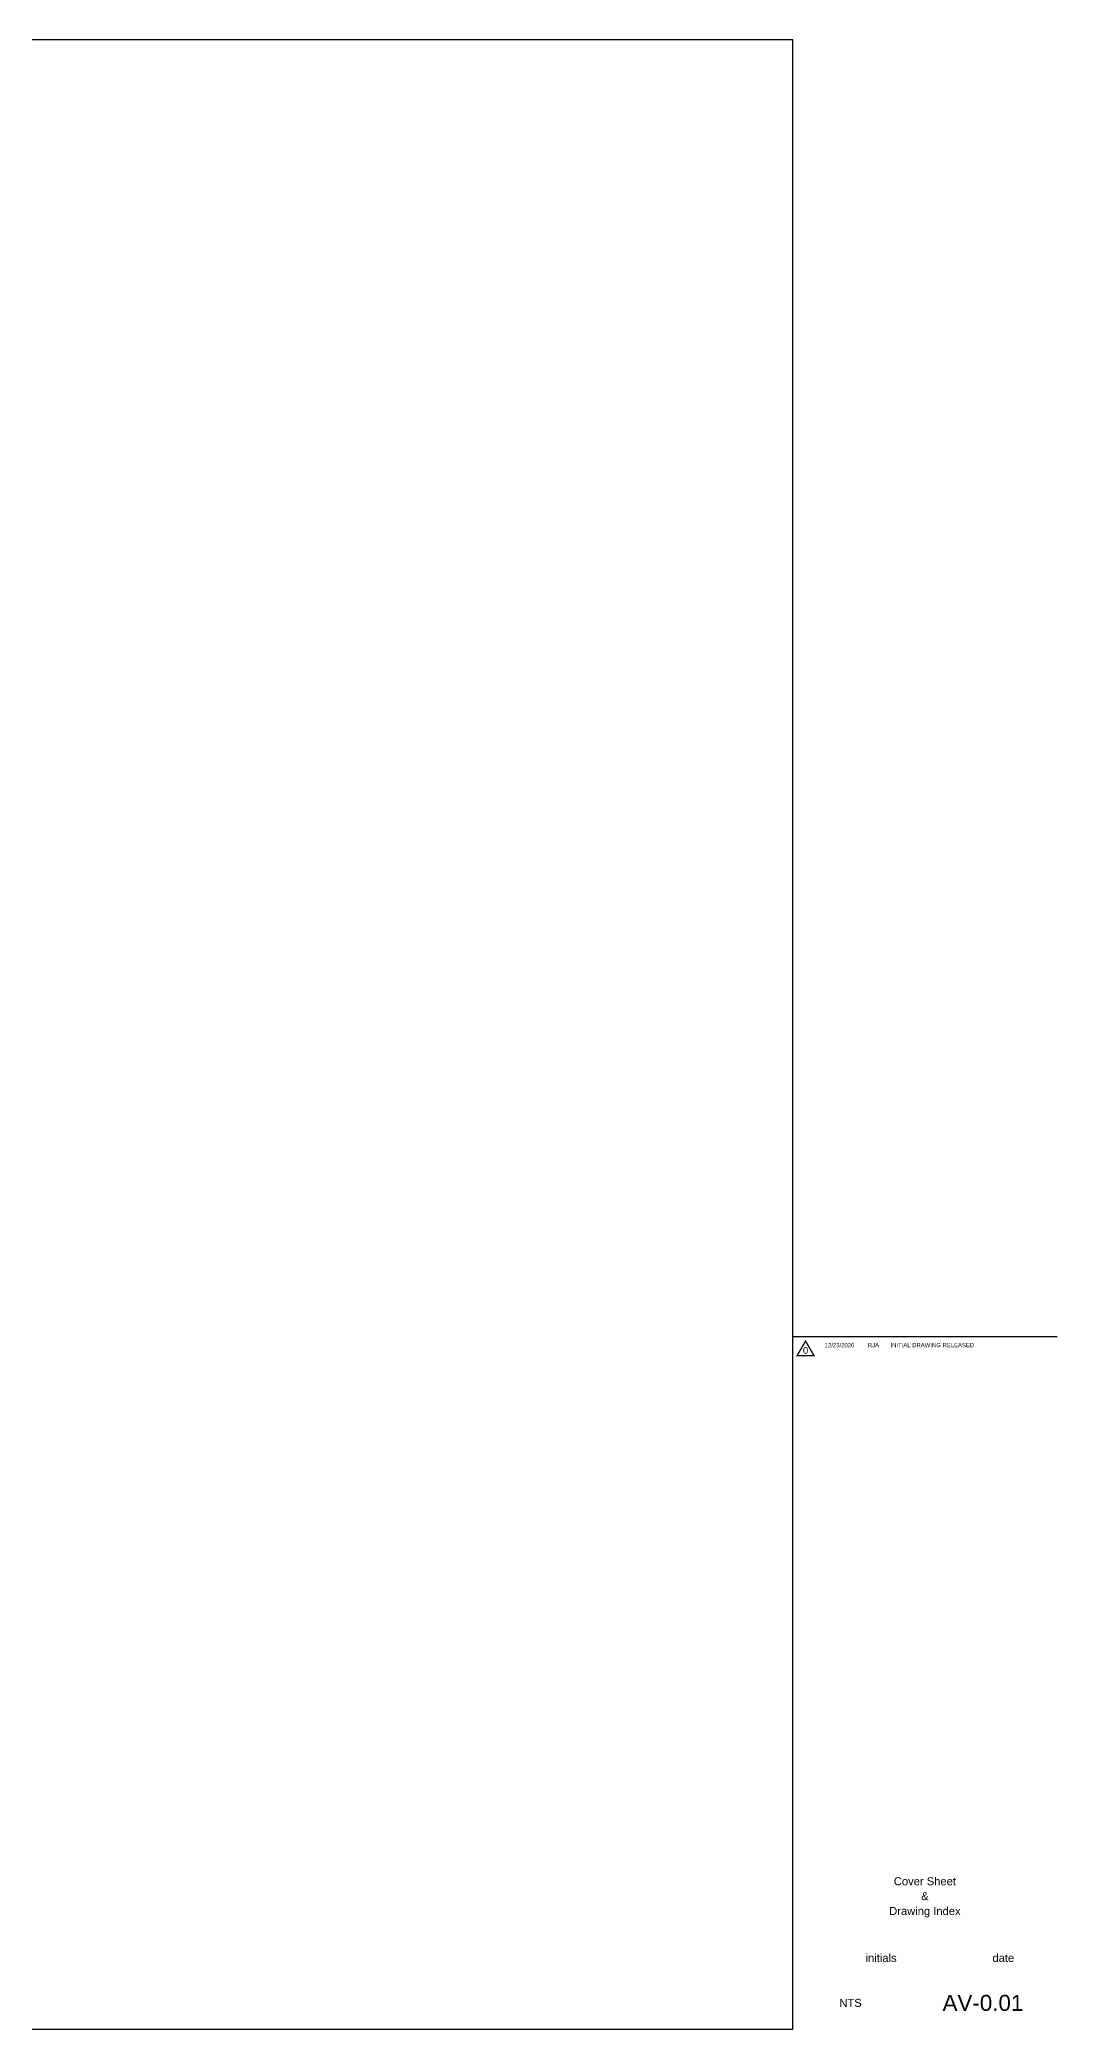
# Paper-space layout 'Layout1' of a CAD drawing. Header units: inches. Extents: x 0 to 40.6, y 0 to 29.3.
# Drawn here: x 25.61 to 40.59, y 0 to 29.3 of the extents above; entities that cross this region are included whole.
import ezdxf
from ezdxf.enums import TextEntityAlignment as Align

# ---------------------------------------------------------------- set-up
doc = ezdxf.new("R2010")
doc.units = ezdxf.units.IN
doc.header["$MEASUREMENT"] = 0
doc.layers.get('0').update_dxf_attribs({"linetype": 'CONTINUOUS'})
doc.layers.get('DEFPOINTS').update_dxf_attribs({"linetype": 'CONTINUOUS'})
for name, color, linetype in [('AAVS-TITLE-ATT', 7, 'CONTINUOUS'), ('TEXT-MEDIUM', 1, 'CONTINUOUS'), ('TEXT-SMALL', 7, 'CONTINUOUS')]:
    doc.layers.add(name, color=color, linetype=linetype)
doc.styles.get("Standard").update_dxf_attribs({"font": 'arial.ttf'})

# ---------------------------------------------------------------- blocks, each defined once
blk = doc.blocks.new('CoverSheet - 30x42')
at = {"layer": 'DEFPOINTS'}
blk.add_lwpolyline([(0, 0), (36.7, 0), (36.7, 29.3), (0, 29.3)], close=True, dxfattribs=at)
blk.add_lwpolyline([(0, 0), (36.7, 0), (36.7, 29.3), (0, 29.3)], close=True, dxfattribs=at)
blk = doc.blocks.new('AAVS-title-f-Att-V01')
at = {"layer": 'AAVS-TITLE-ATT'}
for tag, p in [('DRAWING-DESCRIPTION1', (38.645, 2.12)), ('DRAWING-DESCRIPTION2', (38.645, 1.901)), ('DRAWING-DESCRIPTION3', (38.645, 1.682)), ('DRAWING-DESCRIPTION4', (38.645, 1.464))]:
    blk.add_attdef(tag, text='', height=0.118, dxfattribs=at).set_placement(p, align=Align.CENTER)
for tag, p in [('NAME', (38, 1.05)), ('DATE', (39.8, 1.05))]:
    blk.add_attdef(tag, text='', height=0.118, dxfattribs=at).set_placement(p, align=Align.MIDDLE_CENTER)
for tag, height, p in [('SCALE', 0.118, (37.55, 0.388)), ('SHEET', 0.236, (39.5, 0.388))]:
    blk.add_attdef(tag, text='', height=height, dxfattribs=at).set_placement(p, align=Align.MIDDLE)
blk = doc.blocks.new('REVISION block')
blk.add_lwpolyline([(0, 0), (3.894, 0)])
at = {"const_width": 0.02}
blk.add_lwpolyline([(0.062, -0.281), (0.312, -0.281), (0.188, -0.065)], close=True, dxfattribs=at)
at = {"layer": 'TEXT-MEDIUM'}
blk.add_attdef('REVISION#', text='', height=0.1, dxfattribs=at).set_placement((0.188, -0.203), align=Align.MIDDLE)
at = {"layer": 'TEXT-SMALL'}
for tag, p in [('DATE', (0.688, -0.125)), ('INITIALS', (1.188, -0.125))]:
    blk.add_attdef(tag, text='', height=0.0625, dxfattribs=at).set_placement(p, align=Align.MIDDLE)
for tag, p in [('REV-L1', (1.438, -0.125)), ('REV-L2', (1.438, -0.232)), ('REV-L3', (1.438, -0.339)), ('REV-L4', (1.438, -0.446)), ('REV-L5', (1.438, -0.554)), ('REV-L6', (1.438, -0.661))]:
    blk.add_attdef(tag, text='', height=0.0625, dxfattribs=at).set_placement(p, align=Align.MIDDLE_LEFT)

psp = doc.layouts.get("Layout1")

# ---------------------------------------------------------------- block references
psp.add_blockref('CoverSheet - 30x42', (0, 0))
psp.add_blockref('REVISION block', (36.7, 10.2)).add_auto_attribs({'REVISION#': '0', 'DATE': '12/23/2020', 'INITIALS': 'RJA', 'REV-L1': 'INITIAL DRAWING RELEASED'})
ref = psp.add_blockref('AAVS-title-f-Att-V01', (0, 0))
ref.add_attrib('DRAWING-DESCRIPTION1', 'Cover Sheet', dxfattribs={"layer": 'AAVS-TITLE-ATT', "height": 0.11787}).set_placement((38.645, 2.12), align=Align.CENTER)
ref.add_attrib('DRAWING-DESCRIPTION2', '&', dxfattribs={"layer": 'AAVS-TITLE-ATT', "height": 0.118}).set_placement((38.645, 1.901), align=Align.CENTER)
ref.add_attrib('DRAWING-DESCRIPTION3', 'Drawing Index', dxfattribs={"layer": 'AAVS-TITLE-ATT', "height": 0.11787}).set_placement((38.645, 1.682), align=Align.CENTER)
ref.add_attrib('NAME', 'initials', dxfattribs={"layer": 'AAVS-TITLE-ATT', "height": 0.1179}).set_placement((38, 1.05), align=Align.MIDDLE_CENTER)
ref.add_attrib('DATE', 'date', dxfattribs={"layer": 'AAVS-TITLE-ATT', "height": 0.1179}).set_placement((39.8, 1.05), align=Align.MIDDLE_CENTER)
ref.add_attrib('SCALE', 'NTS', dxfattribs={"layer": 'AAVS-TITLE-ATT', "height": 0.1179}).set_placement((37.55, 0.388), align=Align.MIDDLE)
ref.add_attrib('SHEET', 'AV-0.01', dxfattribs={"layer": 'AAVS-TITLE-ATT', "height": 0.2357}).set_placement((39.5, 0.388), align=Align.MIDDLE)

doc.saveas('drawing.dxf')
